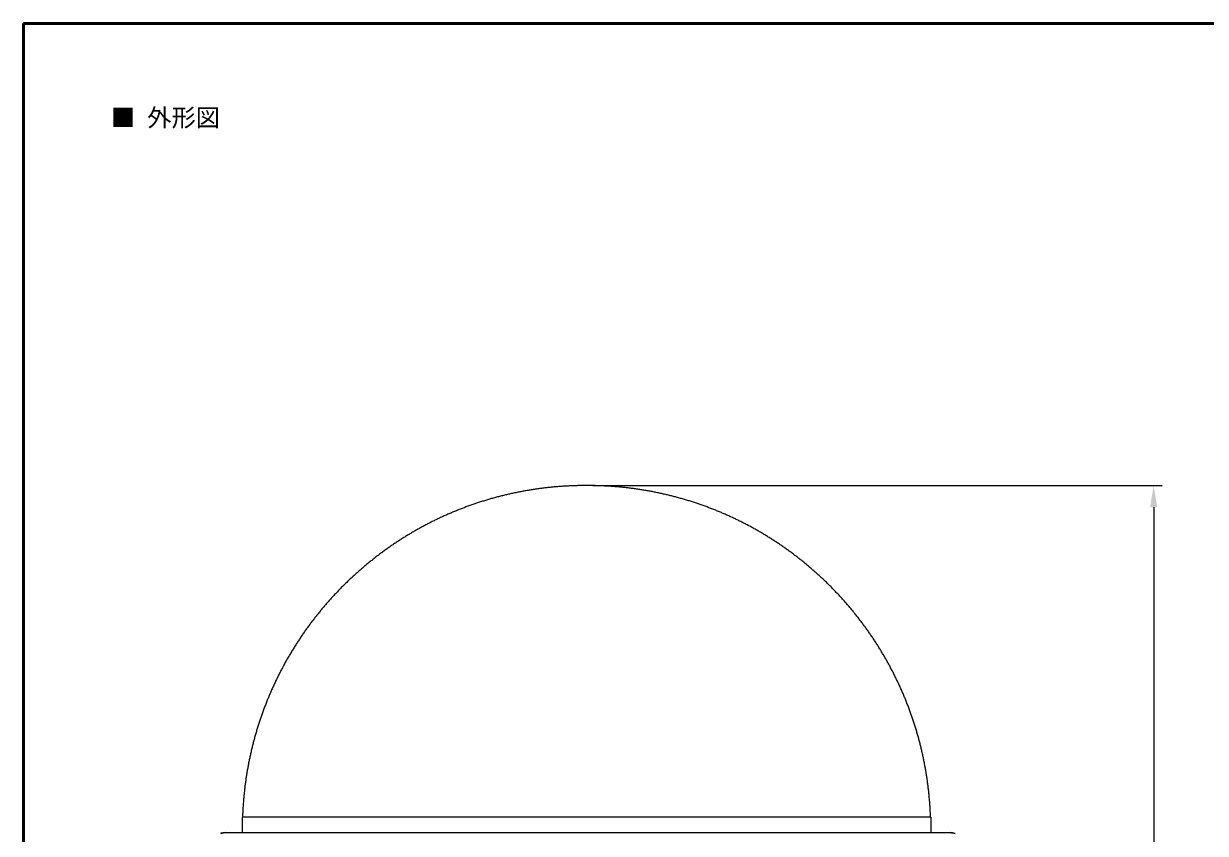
# Model space of a CAD drawing. Units: millimetres on the paper. Extents: x -139 to 144, y -93 to 96.
# Drawn here: x -139.2 to -2.7, y 2.7 to 96.2 of the extents above; entities that cross this region are included whole.
import ezdxf
from ezdxf.enums import TextEntityAlignment as Align

# ---------------------------------------------------------------- set-up
doc = ezdxf.new("R2010")
doc.units = ezdxf.units.MM
for name, color, linetype, lineweight in [('0-1_外形線', 7, 'Continuous', 30), ('0-5_枠', 7, 'Continuous', 50), ('1-4_寸法線', 7, 'Continuous', 13), ('1-5_レイヤー 1', 7, 'Continuous', 18)]:
    doc.layers.add(name, color=color, linetype=linetype, lineweight=lineweight)
doc.styles.add('ＭＳ ゴシック', font='')
doc.styles.get('ＭＳ ゴシック').set_extended_font_data('MS Gothic')

msp = doc.modelspace()

# ---------------------------------------------------------------- linework, layer by layer
at = {"layer": '0-1_外形線'}
for centre, start, end in [((-115.738, -0.03), 93.57019, 105.05144), ((-32.339, -0.03), 74.94856, 86.42981)]:
    msp.add_arc(centre, 2.782, start, end, dxfattribs=at)
at = {"layer": '0-5_枠'}
msp.add_line((-139.184, -93.466), (-139.184, 96.218), dxfattribs=at)
msp.add_lwpolyline([(-139.184, 96.218), (144.422, 96.218), (144.422, -93.466)], dxfattribs=at)
at = {"layer": '1-4_寸法線'}
for p, q in [((-73.426, 42.841), (-7.672, 42.841)), ((-8.672, 40.341), (-8.672, -41.759))]:
    msp.add_line(p, q, dxfattribs=at)
msp.add_solid([(-9.089, 40.341), (-8.256, 40.341), (-8.672, 42.841)], dxfattribs=at)
at = {"layer": '1-5_レイヤー 1'}
for p, q in [((-34.417, 4.548), (-113.93, 4.548)), ((-113.93, 4.548), (-113.93, 2.747)), ((-34.417, 4.548), (-34.417, 2.747)), ((-115.911, 2.747), (-32.165, 2.747))]:
    msp.add_line(p, q, dxfattribs=at)
for points in [[(-78.996, 42.565), (-79.118, 42.551), (-79.239, 42.536), (-79.361, 42.52), (-79.482, 42.505), (-79.603, 42.489), (-79.724, 42.472), (-79.845, 42.456), (-79.966, 42.438), (-80.086, 42.421), (-80.207, 42.403), (-80.327, 42.385), (-80.448, 42.366), (-80.568, 42.347), (-80.688, 42.328), (-80.808, 42.308), (-80.928, 42.288), (-81.047, 42.268), (-81.167, 42.247), (-81.286, 42.226), (-81.406, 42.205), (-81.525, 42.183), (-81.644, 42.161), (-81.763, 42.138), (-81.882, 42.115), (-82.001, 42.092), (-82.119, 42.069), (-82.238, 42.045), (-82.356, 42.02), (-82.474, 41.996), (-82.592, 41.971), (-82.71, 41.945), (-82.828, 41.92), (-82.946, 41.894), (-83.063, 41.867), (-83.181, 41.84), (-83.298, 41.813), (-83.415, 41.786), (-83.532, 41.758), (-83.649, 41.73)], [(-74.175, 42.841), (-74.301, 42.841), (-74.426, 42.841), (-74.551, 42.84), (-74.676, 42.839), (-74.802, 42.838), (-74.927, 42.836), (-75.051, 42.834), (-75.176, 42.832), (-75.301, 42.829), (-75.426, 42.825), (-75.55, 42.822), (-75.675, 42.818), (-75.799, 42.813), (-75.923, 42.808), (-76.047, 42.803), (-76.171, 42.798), (-76.295, 42.792), (-76.419, 42.785), (-76.543, 42.779), (-76.667, 42.772), (-76.79, 42.764), (-76.914, 42.756), (-77.037, 42.748), (-77.16, 42.739), (-77.283, 42.73), (-77.406, 42.721), (-77.529, 42.711), (-77.652, 42.701), (-77.775, 42.691), (-77.898, 42.68), (-78.02, 42.669), (-78.143, 42.657), (-78.265, 42.645), (-78.387, 42.633), (-78.509, 42.62), (-78.631, 42.607), (-78.753, 42.593), (-78.875, 42.579), (-78.996, 42.565)], [(-73.549, 42.838), (-73.674, 42.839), (-73.799, 42.84), (-73.924, 42.841), (-74.05, 42.841), (-74.175, 42.841)], [(-68.747, 42.489), (-68.868, 42.505), (-68.99, 42.521), (-69.111, 42.536), (-69.232, 42.551), (-69.354, 42.566), (-69.476, 42.58), (-69.597, 42.594), (-69.719, 42.607), (-69.841, 42.62), (-69.963, 42.633), (-70.086, 42.645), (-70.208, 42.657), (-70.33, 42.669), (-70.453, 42.68), (-70.576, 42.691), (-70.698, 42.701), (-70.821, 42.712), (-70.944, 42.721), (-71.067, 42.731), (-71.19, 42.74), (-71.314, 42.748), (-71.437, 42.756), (-71.56, 42.764), (-71.684, 42.772), (-71.808, 42.779), (-71.931, 42.786), (-72.055, 42.792), (-72.179, 42.798), (-72.303, 42.803), (-72.427, 42.809), (-72.552, 42.813), (-72.676, 42.818), (-72.8, 42.822), (-72.925, 42.826), (-73.049, 42.829), (-73.174, 42.832), (-73.299, 42.834), (-73.424, 42.836), (-73.549, 42.838)], [(-64.118, 41.585), (-64.235, 41.615), (-64.351, 41.644), (-64.468, 41.674), (-64.584, 41.702), (-64.701, 41.731), (-64.818, 41.759), (-64.935, 41.787), (-65.052, 41.814), (-65.17, 41.841), (-65.287, 41.868), (-65.405, 41.894), (-65.522, 41.92), (-65.64, 41.946), (-65.758, 41.971), (-65.876, 41.996), (-65.994, 42.021), (-66.113, 42.045), (-66.231, 42.069), (-66.35, 42.093), (-66.469, 42.116), (-66.587, 42.139), (-66.706, 42.161), (-66.825, 42.184), (-66.945, 42.205), (-67.064, 42.227), (-67.183, 42.248), (-67.303, 42.269), (-67.423, 42.289), (-67.543, 42.309), (-67.663, 42.329), (-67.783, 42.348), (-67.903, 42.367), (-68.023, 42.385), (-68.144, 42.404), (-68.264, 42.422), (-68.385, 42.439), (-68.505, 42.456), (-68.626, 42.473), (-68.747, 42.489)], [(-83.649, 41.73), (-83.766, 41.702), (-83.883, 41.673), (-83.999, 41.644), (-84.116, 41.614), (-84.232, 41.584), (-84.348, 41.554), (-84.464, 41.523), (-84.58, 41.493), (-84.695, 41.461), (-84.811, 41.43), (-84.926, 41.398), (-85.042, 41.366), (-85.157, 41.333), (-85.272, 41.3), (-85.387, 41.267), (-85.501, 41.233), (-85.616, 41.199), (-85.73, 41.165), (-85.845, 41.13), (-85.959, 41.095), (-86.073, 41.06), (-86.187, 41.025), (-86.3, 40.989), (-86.414, 40.952), (-86.527, 40.916), (-86.641, 40.879), (-86.754, 40.842), (-86.867, 40.804), (-86.98, 40.766), (-87.092, 40.728), (-87.205, 40.689), (-87.317, 40.65), (-87.429, 40.611), (-87.541, 40.571), (-87.653, 40.532), (-87.765, 40.491), (-87.877, 40.451), (-87.988, 40.41), (-88.099, 40.369)], [(-59.697, 40.159), (-59.807, 40.202), (-59.918, 40.244), (-60.029, 40.287), (-60.14, 40.328), (-60.251, 40.37), (-60.362, 40.411), (-60.474, 40.452), (-60.585, 40.493), (-60.697, 40.533), (-60.809, 40.573), (-60.921, 40.612), (-61.033, 40.652), (-61.146, 40.69), (-61.258, 40.729), (-61.371, 40.767), (-61.484, 40.805), (-61.597, 40.843), (-61.71, 40.88), (-61.823, 40.917), (-61.936, 40.954), (-62.05, 40.99), (-62.164, 41.026), (-62.277, 41.061), (-62.391, 41.097), (-62.506, 41.132), (-62.62, 41.166), (-62.734, 41.2), (-62.849, 41.234), (-62.964, 41.268), (-63.078, 41.301), (-63.193, 41.334), (-63.309, 41.367), (-63.424, 41.399), (-63.539, 41.431), (-63.655, 41.462), (-63.771, 41.494), (-63.886, 41.524), (-64.002, 41.555), (-64.118, 41.585)], [(-88.099, 40.369), (-88.21, 40.327), (-88.321, 40.285), (-88.432, 40.243), (-88.543, 40.201), (-88.653, 40.158), (-88.764, 40.115), (-88.874, 40.071), (-88.984, 40.027), (-89.094, 39.983), (-89.204, 39.939), (-89.313, 39.894), (-89.422, 39.849), (-89.532, 39.804), (-89.641, 39.758), (-89.75, 39.712), (-89.858, 39.666), (-89.967, 39.619), (-90.075, 39.572), (-90.183, 39.525), (-90.292, 39.477), (-90.399, 39.429), (-90.507, 39.381), (-90.615, 39.333), (-90.722, 39.284), (-90.829, 39.235), (-90.936, 39.185), (-91.043, 39.135), (-91.15, 39.085), (-91.256, 39.035), (-91.363, 38.984), (-91.469, 38.933), (-91.575, 38.882), (-91.681, 38.831), (-91.787, 38.779), (-91.892, 38.726), (-91.997, 38.674), (-92.102, 38.621), (-92.207, 38.568), (-92.312, 38.515)], [(-55.517, 38.245), (-55.621, 38.3), (-55.725, 38.354), (-55.829, 38.409), (-55.933, 38.463), (-56.038, 38.516), (-56.143, 38.57), (-56.248, 38.623), (-56.353, 38.676), (-56.458, 38.728), (-56.564, 38.78), (-56.669, 38.832), (-56.775, 38.884), (-56.881, 38.935), (-56.987, 38.986), (-57.094, 39.037), (-57.2, 39.087), (-57.307, 39.137), (-57.414, 39.187), (-57.521, 39.236), (-57.628, 39.285), (-57.735, 39.334), (-57.843, 39.383), (-57.951, 39.431), (-58.059, 39.479), (-58.167, 39.526), (-58.275, 39.574), (-58.383, 39.621), (-58.492, 39.667), (-58.601, 39.714), (-58.709, 39.76), (-58.819, 39.805), (-58.928, 39.851), (-59.037, 39.896), (-59.147, 39.94), (-59.256, 39.985), (-59.366, 40.029), (-59.476, 40.073), (-59.586, 40.116), (-59.697, 40.159)], [(-92.312, 38.515), (-92.417, 38.461), (-92.521, 38.407), (-92.625, 38.352), (-92.729, 38.298), (-92.833, 38.243), (-92.937, 38.188), (-93.041, 38.132), (-93.144, 38.076), (-93.247, 38.02), (-93.35, 37.964), (-93.453, 37.907), (-93.555, 37.85), (-93.658, 37.793), (-93.76, 37.735), (-93.862, 37.677), (-93.964, 37.619), (-94.066, 37.561), (-94.167, 37.502), (-94.268, 37.443), (-94.369, 37.383), (-94.47, 37.324), (-94.571, 37.264), (-94.672, 37.204), (-94.772, 37.143), (-94.872, 37.082), (-94.972, 37.021), (-95.072, 36.96), (-95.171, 36.898), (-95.271, 36.836), (-95.37, 36.774), (-95.469, 36.711), (-95.568, 36.649), (-95.666, 36.586), (-95.764, 36.522), (-95.863, 36.459), (-95.961, 36.395), (-96.058, 36.33), (-96.156, 36.266), (-96.253, 36.201)], [(-51.613, 35.875), (-51.709, 35.941), (-51.805, 36.007), (-51.902, 36.073), (-51.999, 36.138), (-52.096, 36.203), (-52.194, 36.268), (-52.291, 36.332), (-52.389, 36.397), (-52.487, 36.461), (-52.585, 36.524), (-52.684, 36.588), (-52.782, 36.651), (-52.881, 36.714), (-52.98, 36.776), (-53.079, 36.838), (-53.179, 36.9), (-53.278, 36.962), (-53.378, 37.023), (-53.478, 37.084), (-53.578, 37.145), (-53.678, 37.206), (-53.779, 37.266), (-53.88, 37.326), (-53.981, 37.385), (-54.082, 37.445), (-54.183, 37.504), (-54.284, 37.563), (-54.386, 37.621), (-54.488, 37.679), (-54.59, 37.737), (-54.692, 37.795), (-54.795, 37.852), (-54.897, 37.909), (-55, 37.966), (-55.103, 38.022), (-55.206, 38.078), (-55.309, 38.134), (-55.413, 38.189), (-55.517, 38.245)], [(-96.253, 36.201), (-96.351, 36.136), (-96.448, 36.071), (-96.544, 36.005), (-96.641, 35.939), (-96.737, 35.873), (-96.833, 35.807), (-96.929, 35.74), (-97.025, 35.673), (-97.121, 35.605), (-97.216, 35.538), (-97.311, 35.47), (-97.406, 35.402), (-97.501, 35.334), (-97.595, 35.265), (-97.69, 35.196), (-97.784, 35.127), (-97.878, 35.057), (-97.971, 34.988), (-98.065, 34.918), (-98.158, 34.847), (-98.251, 34.777), (-98.344, 34.706), (-98.437, 34.635), (-98.529, 34.564), (-98.621, 34.492), (-98.713, 34.42), (-98.805, 34.348), (-98.896, 34.276), (-98.988, 34.203), (-99.079, 34.13), (-99.17, 34.057), (-99.26, 33.983), (-99.351, 33.91), (-99.441, 33.836), (-99.531, 33.761), (-99.621, 33.687), (-99.71, 33.612), (-99.8, 33.537), (-99.889, 33.462)], [(-48.019, 33.084), (-48.107, 33.16), (-48.195, 33.237), (-48.283, 33.313), (-48.372, 33.389), (-48.461, 33.464), (-48.55, 33.539), (-48.639, 33.614), (-48.729, 33.689), (-48.819, 33.764), (-48.909, 33.838), (-48.999, 33.912), (-49.089, 33.986), (-49.18, 34.059), (-49.271, 34.132), (-49.362, 34.205), (-49.453, 34.278), (-49.545, 34.35), (-49.637, 34.422), (-49.729, 34.494), (-49.821, 34.566), (-49.913, 34.637), (-50.006, 34.708), (-50.099, 34.779), (-50.192, 34.85), (-50.285, 34.92), (-50.378, 34.99), (-50.472, 35.06), (-50.566, 35.129), (-50.66, 35.198), (-50.754, 35.267), (-50.849, 35.336), (-50.944, 35.404), (-51.039, 35.472), (-51.134, 35.54), (-51.229, 35.608), (-51.325, 35.675), (-51.42, 35.742), (-51.516, 35.809), (-51.613, 35.875)], [(-99.889, 33.462), (-99.978, 33.386), (-100.066, 33.31), (-100.155, 33.234), (-100.243, 33.158), (-100.331, 33.081), (-100.419, 33.005), (-100.506, 32.927), (-100.593, 32.85), (-100.681, 32.773), (-100.767, 32.695), (-100.854, 32.617), (-100.94, 32.538), (-101.026, 32.46), (-101.112, 32.381), (-101.198, 32.302), (-101.284, 32.222), (-101.369, 32.143), (-101.454, 32.063), (-101.539, 31.983), (-101.623, 31.902), (-101.707, 31.822), (-101.791, 31.741), (-101.875, 31.66), (-101.959, 31.579), (-102.042, 31.497), (-102.125, 31.415), (-102.208, 31.333), (-102.291, 31.251), (-102.373, 31.168), (-102.455, 31.086), (-102.537, 31.003), (-102.619, 30.919), (-102.7, 30.836), (-102.781, 30.752), (-102.862, 30.668), (-102.943, 30.584), (-103.023, 30.499), (-103.104, 30.415), (-103.184, 30.33)], [(-44.77, 29.904), (-44.848, 29.99), (-44.927, 30.076), (-45.007, 30.162), (-45.086, 30.247), (-45.166, 30.333), (-45.246, 30.417), (-45.326, 30.502), (-45.406, 30.587), (-45.487, 30.671), (-45.568, 30.755), (-45.649, 30.839), (-45.731, 30.922), (-45.812, 31.005), (-45.894, 31.088), (-45.976, 31.171), (-46.059, 31.254), (-46.141, 31.336), (-46.224, 31.418), (-46.307, 31.5), (-46.391, 31.581), (-46.474, 31.663), (-46.558, 31.744), (-46.642, 31.825), (-46.726, 31.905), (-46.811, 31.985), (-46.896, 32.066), (-46.981, 32.145), (-47.066, 32.225), (-47.151, 32.304), (-47.237, 32.383), (-47.323, 32.462), (-47.409, 32.541), (-47.496, 32.619), (-47.582, 32.697), (-47.669, 32.775), (-47.756, 32.853), (-47.843, 32.93), (-47.931, 33.007), (-48.019, 33.084)], [(-103.184, 30.33), (-103.263, 30.245), (-103.343, 30.159), (-103.422, 30.074), (-103.501, 29.988), (-103.58, 29.902), (-103.658, 29.815), (-103.736, 29.729), (-103.814, 29.642), (-103.892, 29.555), (-103.969, 29.467), (-104.047, 29.38), (-104.124, 29.292), (-104.2, 29.204), (-104.277, 29.116), (-104.353, 29.028), (-104.429, 28.939), (-104.505, 28.85), (-104.58, 28.761), (-104.655, 28.672), (-104.73, 28.582), (-104.805, 28.492), (-104.879, 28.402), (-104.953, 28.312), (-105.027, 28.222), (-105.101, 28.131), (-105.174, 28.04), (-105.247, 27.949), (-105.32, 27.858), (-105.393, 27.766), (-105.465, 27.674), (-105.537, 27.582), (-105.609, 27.49), (-105.68, 27.398), (-105.751, 27.305), (-105.822, 27.212), (-105.893, 27.119), (-105.964, 27.026), (-106.034, 26.932), (-106.104, 26.839)], [(-41.9, 26.37), (-41.968, 26.465), (-42.037, 26.559), (-42.106, 26.654), (-42.176, 26.748), (-42.245, 26.842), (-42.315, 26.935), (-42.385, 27.029), (-42.456, 27.122), (-42.527, 27.215), (-42.598, 27.308), (-42.669, 27.401), (-42.74, 27.493), (-42.812, 27.585), (-42.884, 27.677), (-42.956, 27.769), (-43.029, 27.861), (-43.102, 27.952), (-43.175, 28.043), (-43.248, 28.134), (-43.322, 28.225), (-43.396, 28.315), (-43.47, 28.405), (-43.544, 28.495), (-43.619, 28.585), (-43.694, 28.675), (-43.769, 28.764), (-43.845, 28.853), (-43.92, 28.942), (-43.996, 29.031), (-44.072, 29.119), (-44.149, 29.207), (-44.226, 29.295), (-44.303, 29.383), (-44.38, 29.47), (-44.457, 29.558), (-44.535, 29.645), (-44.613, 29.731), (-44.691, 29.818), (-44.77, 29.904)], [(-106.104, 26.839), (-106.173, 26.745), (-106.243, 26.651), (-106.312, 26.556), (-106.381, 26.462), (-106.449, 26.367), (-106.518, 26.272), (-106.586, 26.177), (-106.653, 26.081), (-106.721, 25.986), (-106.788, 25.89), (-106.855, 25.794), (-106.921, 25.697), (-106.988, 25.601), (-107.054, 25.504), (-107.12, 25.407), (-107.185, 25.31), (-107.251, 25.213), (-107.316, 25.115), (-107.38, 25.018), (-107.445, 24.92), (-107.509, 24.822), (-107.573, 24.723), (-107.636, 24.625), (-107.7, 24.526), (-107.763, 24.427), (-107.825, 24.328), (-107.888, 24.229), (-107.95, 24.129), (-108.012, 24.03), (-108.073, 23.93), (-108.135, 23.83), (-108.196, 23.729), (-108.256, 23.629), (-108.317, 23.528), (-108.377, 23.427), (-108.437, 23.326), (-108.496, 23.225), (-108.556, 23.123), (-108.615, 23.022)], [(-39.443, 22.514), (-39.501, 22.617), (-39.559, 22.719), (-39.617, 22.821), (-39.675, 22.923), (-39.734, 23.025), (-39.793, 23.127), (-39.852, 23.228), (-39.912, 23.33), (-39.972, 23.431), (-40.032, 23.531), (-40.092, 23.632), (-40.153, 23.733), (-40.214, 23.833), (-40.275, 23.933), (-40.337, 24.033), (-40.399, 24.133), (-40.461, 24.232), (-40.523, 24.331), (-40.586, 24.431), (-40.649, 24.529), (-40.712, 24.628), (-40.776, 24.727), (-40.84, 24.825), (-40.904, 24.923), (-40.969, 25.021), (-41.033, 25.119), (-41.098, 25.216), (-41.163, 25.313), (-41.229, 25.411), (-41.295, 25.507), (-41.361, 25.604), (-41.427, 25.701), (-41.494, 25.797), (-41.561, 25.893), (-41.628, 25.989), (-41.696, 26.084), (-41.763, 26.18), (-41.831, 26.275), (-41.9, 26.37)], [(-108.615, 23.022), (-108.673, 22.92), (-108.732, 22.818), (-108.79, 22.716), (-108.848, 22.613), (-108.905, 22.511), (-108.962, 22.408), (-109.019, 22.305), (-109.076, 22.202), (-109.132, 22.098), (-109.188, 21.995), (-109.244, 21.891), (-109.3, 21.787), (-109.355, 21.683), (-109.41, 21.579), (-109.464, 21.474), (-109.518, 21.369), (-109.572, 21.265), (-109.626, 21.16), (-109.679, 21.054), (-109.732, 20.949), (-109.785, 20.843), (-109.838, 20.738), (-109.89, 20.632), (-109.942, 20.526), (-109.993, 20.419), (-110.044, 20.313), (-110.095, 20.206), (-110.146, 20.099), (-110.196, 19.992), (-110.246, 19.885), (-110.296, 19.778), (-110.345, 19.67), (-110.394, 19.562), (-110.443, 19.455), (-110.491, 19.347), (-110.54, 19.238), (-110.587, 19.13), (-110.635, 19.021), (-110.682, 18.913)], [(-37.435, 18.37), (-37.48, 18.479), (-37.526, 18.589), (-37.573, 18.698), (-37.619, 18.807), (-37.666, 18.916), (-37.713, 19.025), (-37.761, 19.133), (-37.809, 19.242), (-37.857, 19.35), (-37.905, 19.458), (-37.954, 19.566), (-38.003, 19.674), (-38.052, 19.781), (-38.102, 19.889), (-38.152, 19.996), (-38.202, 20.103), (-38.253, 20.21), (-38.304, 20.316), (-38.355, 20.423), (-38.407, 20.529), (-38.459, 20.635), (-38.511, 20.741), (-38.563, 20.847), (-38.616, 20.952), (-38.669, 21.058), (-38.722, 21.163), (-38.776, 21.268), (-38.83, 21.373), (-38.884, 21.477), (-38.939, 21.582), (-38.994, 21.686), (-39.049, 21.79), (-39.104, 21.894), (-39.16, 21.998), (-39.216, 22.102), (-39.272, 22.205), (-39.329, 22.308), (-39.386, 22.411), (-39.443, 22.514)], [(-110.682, 18.913), (-110.729, 18.804), (-110.776, 18.695), (-110.822, 18.585), (-110.868, 18.476), (-110.913, 18.366), (-110.959, 18.257), (-111.004, 18.147), (-111.048, 18.037), (-111.093, 17.926), (-111.137, 17.816), (-111.18, 17.705), (-111.224, 17.595), (-111.267, 17.484), (-111.309, 17.373), (-111.352, 17.261), (-111.394, 17.15), (-111.436, 17.038), (-111.477, 16.927), (-111.518, 16.815), (-111.559, 16.703), (-111.6, 16.591), (-111.64, 16.478), (-111.679, 16.366), (-111.719, 16.253), (-111.758, 16.14), (-111.797, 16.027), (-111.835, 15.914), (-111.874, 15.801), (-111.911, 15.687), (-111.949, 15.574), (-111.986, 15.46), (-112.023, 15.346), (-112.059, 15.232), (-112.096, 15.118), (-112.132, 15.003), (-112.167, 14.889), (-112.202, 14.774), (-112.237, 14.659), (-112.272, 14.544)], [(-35.909, 13.971), (-35.942, 14.087), (-35.975, 14.202), (-36.008, 14.318), (-36.042, 14.433), (-36.076, 14.548), (-36.111, 14.663), (-36.146, 14.778), (-36.181, 14.892), (-36.216, 15.007), (-36.252, 15.121), (-36.288, 15.236), (-36.325, 15.35), (-36.362, 15.464), (-36.399, 15.577), (-36.436, 15.691), (-36.474, 15.804), (-36.512, 15.918), (-36.551, 16.031), (-36.59, 16.144), (-36.629, 16.257), (-36.668, 16.369), (-36.708, 16.482), (-36.748, 16.594), (-36.789, 16.706), (-36.83, 16.818), (-36.871, 16.93), (-36.912, 17.042), (-36.954, 17.154), (-36.996, 17.265), (-37.039, 17.376), (-37.081, 17.487), (-37.124, 17.598), (-37.168, 17.709), (-37.211, 17.819), (-37.256, 17.93), (-37.3, 18.04), (-37.345, 18.15), (-37.39, 18.26), (-37.435, 18.37)], [(-112.272, 14.544), (-112.306, 14.429), (-112.34, 14.314), (-112.373, 14.199), (-112.406, 14.083), (-112.439, 13.967), (-112.471, 13.852), (-112.504, 13.736), (-112.535, 13.619), (-112.567, 13.503), (-112.598, 13.387), (-112.629, 13.27), (-112.659, 13.153), (-112.689, 13.037), (-112.719, 12.92), (-112.748, 12.802), (-112.777, 12.685), (-112.806, 12.568), (-112.834, 12.45), (-112.862, 12.333), (-112.89, 12.215), (-112.917, 12.097), (-112.944, 11.979), (-112.971, 11.86), (-112.997, 11.742), (-113.023, 11.624), (-113.049, 11.505), (-113.074, 11.386), (-113.099, 11.267), (-113.123, 11.148), (-113.147, 11.029), (-113.171, 10.91), (-113.195, 10.79), (-113.218, 10.671), (-113.24, 10.551), (-113.263, 10.431), (-113.285, 10.311), (-113.306, 10.191), (-113.328, 10.071), (-113.349, 9.951)], [(-34.899, 9.351), (-34.918, 9.472), (-34.938, 9.593), (-34.958, 9.713), (-34.978, 9.834), (-34.999, 9.954), (-35.02, 10.075), (-35.041, 10.195), (-35.063, 10.315), (-35.085, 10.435), (-35.107, 10.555), (-35.13, 10.674), (-35.153, 10.794), (-35.176, 10.913), (-35.2, 11.033), (-35.224, 11.152), (-35.249, 11.271), (-35.274, 11.39), (-35.299, 11.509), (-35.324, 11.627), (-35.35, 11.746), (-35.377, 11.864), (-35.403, 11.982), (-35.43, 12.1), (-35.457, 12.218), (-35.485, 12.336), (-35.513, 12.454), (-35.541, 12.571), (-35.57, 12.689), (-35.599, 12.806), (-35.629, 12.923), (-35.658, 13.04), (-35.688, 13.157), (-35.719, 13.274), (-35.75, 13.39), (-35.781, 13.507), (-35.812, 13.623), (-35.844, 13.739), (-35.876, 13.855), (-35.909, 13.971)], [(-113.349, 9.951), (-113.369, 9.83), (-113.389, 9.71), (-113.409, 9.589), (-113.429, 9.468), (-113.448, 9.347), (-113.467, 9.226), (-113.485, 9.105), (-113.503, 8.983), (-113.521, 8.862), (-113.538, 8.74), (-113.555, 8.619), (-113.572, 8.497), (-113.588, 8.375), (-113.604, 8.253), (-113.619, 8.131), (-113.634, 8.009), (-113.649, 7.886), (-113.663, 7.764), (-113.677, 7.641), (-113.691, 7.518), (-113.704, 7.395), (-113.717, 7.272), (-113.73, 7.149), (-113.742, 7.026), (-113.754, 6.903), (-113.765, 6.779), (-113.776, 6.656), (-113.787, 6.532), (-113.797, 6.408), (-113.807, 6.284), (-113.816, 6.16), (-113.826, 6.036), (-113.834, 5.912), (-113.843, 5.788), (-113.851, 5.663), (-113.858, 5.539), (-113.866, 5.414), (-113.873, 5.29), (-113.879, 5.165)], [(-34.441, 4.543), (-34.446, 4.668), (-34.451, 4.793), (-34.456, 4.918), (-34.462, 5.044), (-34.468, 5.168), (-34.474, 5.293), (-34.481, 5.418), (-34.488, 5.543), (-34.496, 5.667), (-34.504, 5.792), (-34.513, 5.916), (-34.521, 6.04), (-34.53, 6.164), (-34.54, 6.288), (-34.55, 6.412), (-34.56, 6.536), (-34.571, 6.66), (-34.582, 6.783), (-34.593, 6.907), (-34.605, 7.03), (-34.617, 7.153), (-34.63, 7.276), (-34.643, 7.399), (-34.656, 7.522), (-34.67, 7.645), (-34.684, 7.767), (-34.698, 7.89), (-34.713, 8.012), (-34.728, 8.135), (-34.743, 8.257), (-34.759, 8.379), (-34.775, 8.501), (-34.792, 8.623), (-34.809, 8.744), (-34.826, 8.866), (-34.844, 8.987), (-34.862, 9.109), (-34.881, 9.23), (-34.899, 9.351)], [(-113.879, 5.165), (-113.885, 5.04), (-113.891, 4.915), (-113.896, 4.79), (-113.901, 4.664), (-113.906, 4.539)]]:
    msp.add_lwpolyline(points, dxfattribs=at)

# ---------------------------------------------------------------- texts
at = {"layer": '0-1_外形線', "style": 'ＭＳ ゴシック'}
msp.add_text('■ 外形図', height=2.053, dxfattribs=at).set_placement((-129.1, 83.713), align=Align.BOTTOM_LEFT)

doc.saveas('drawing.dxf')
